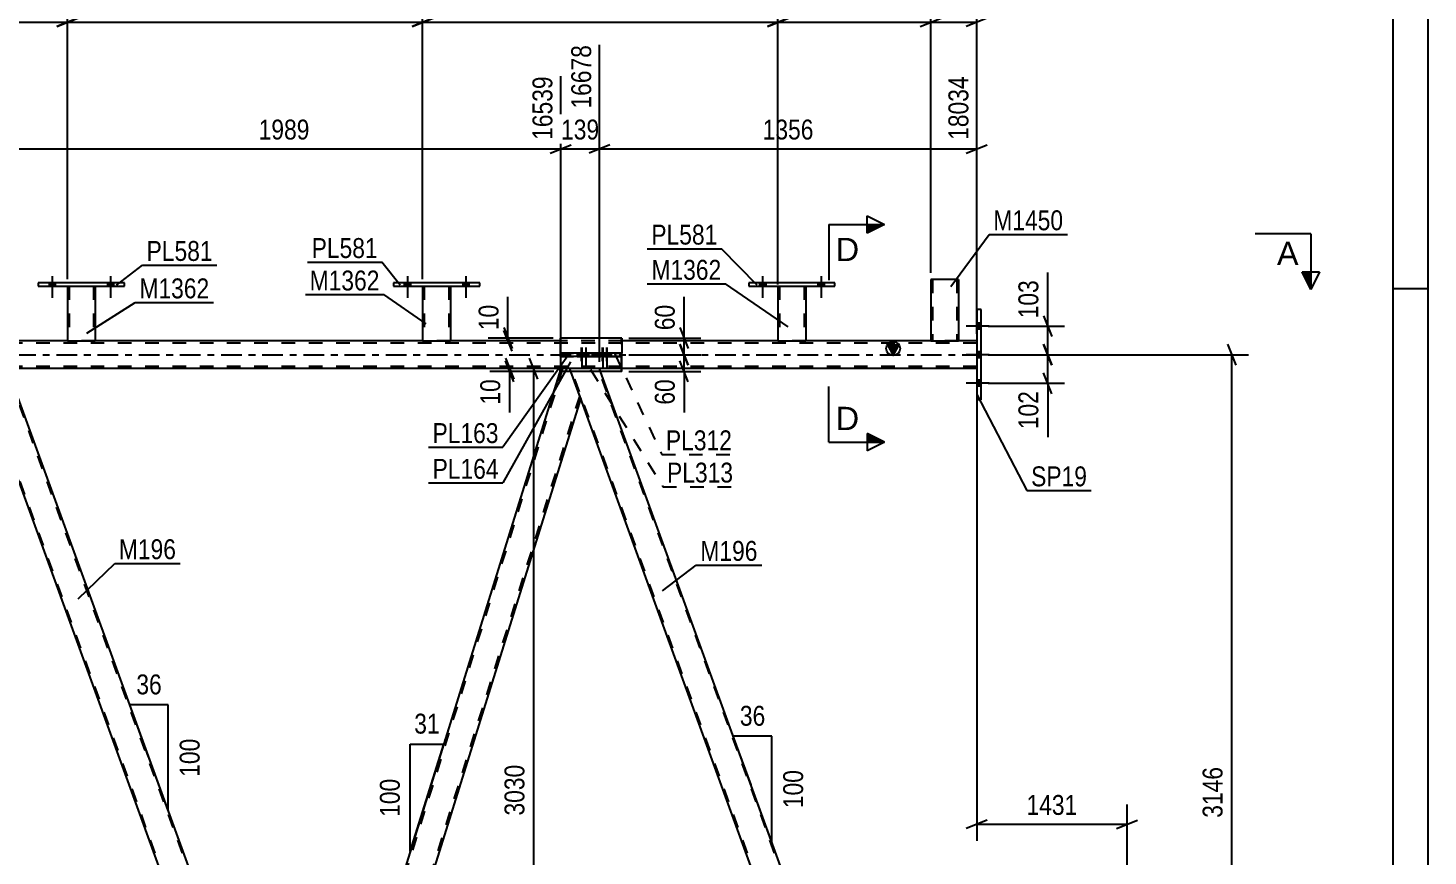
# Model space of a CAD drawing. Header units: millimetres. Extents: x 0 to 841, y 0 to 594.
# Drawn here: x 639.7 to 841, y 365.4 to 484.5 of the extents above; entities that cross this region are included whole.
import ezdxf

# ---------------------------------------------------------------- set-up
doc = ezdxf.new("R2010")
doc.units = ezdxf.units.MM
doc.linetypes.add('DXK_LINE_DOT2', pattern=[3.9198, 1.9599, -1.9599])
doc.linetypes.add('DXK_LINE_DOT3', pattern=[5.9187, 2.979, -0.9799, 0.9799, -0.9799])
doc.styles.add('Arial', font='ARIAL.TTF', dxfattribs={"height": 0.2})
doc.styles.add('Arial Narrow', font='ARIALN.TTF', dxfattribs={"height": 0.2})

# ---------------------------------------------------------------- blocks, each defined once
blk = doc.blocks.new('Unknown-318887585-1133 - 12244')
at = {"color": 5, "linetype": 'Continuous'}
for p, q in [((841, 0), (841, 594)), ((836, 5), (836, 589)), ((841, 447), (836, 447))]:
    blk.add_line(p, q, dxfattribs=at)
blk = doc.blocks.new('Part-318887585-3773 - 3642')
at = {"color": 2, "linetype": 'Continuous'}
for p, q in [((769.5, 448.33), (769.5, 439.53)), ((773.5, 448.33), (769.5, 448.33)), ((773.5, 448.33), (773.5, 439.53)), ((769.5, 439.53), (773.5, 439.53))]:
    blk.add_line(p, q, dxfattribs=at)
at = {"color": 7, "linetype": 'DXK_LINE_DOT2'}
for p, q in [((769.74, 448.33), (769.74, 439.53)), ((773.19, 448.33), (773.21, 448.33)), ((773.21, 448.33), (773.25, 448.33)), ((773.25, 448.33), (773.26, 448.33)), ((773.26, 448.33), (773.26, 439.53)), ((773.25, 439.53), (773.21, 439.53)), ((773.25, 439.53), (773.21, 439.53)), ((773.26, 439.53), (773.25, 439.53)), ((773.25, 439.53), (773.26, 439.53))]:
    blk.add_line(p, q, dxfattribs=at)
blk = doc.blocks.new('Part-318887585-3708 - 3642')
at = {"color": 2, "linetype": 'Continuous'}
for p, q in [((692.25, 447.85), (692.25, 447.37)), ((704.65, 447.85), (692.25, 447.85)), ((692.25, 447.37), (704.65, 447.37)), ((704.65, 447.37), (704.65, 447.85))]:
    blk.add_line(p, q, dxfattribs=at)
blk = doc.blocks.new('Part-318887585-3713 - 3642')
at = {"color": 7, "linetype": 'DXK_LINE_DOT2'}
for p, q in [((747.53, 447.38), (751.53, 447.38)), ((747.53, 447.37), (747.53, 447.38)), ((747.53, 447.38), (747.53, 447.37)), ((747.77, 447.38), (747.77, 439.53)), ((751.29, 447.38), (751.29, 439.53)), ((751.53, 447.38), (751.53, 447.37)), ((751.53, 447.37), (751.53, 447.38)), ((751.23, 439.53), (751.27, 439.53)), ((751.23, 439.53), (751.27, 439.53)), ((751.27, 439.53), (751.29, 439.53)), ((751.27, 439.53), (751.29, 439.53))]:
    blk.add_line(p, q, dxfattribs=at)
at = {"color": 2, "linetype": 'Continuous'}
for p, q in [((747.53, 447.37), (747.53, 439.53)), ((751.53, 447.37), (751.53, 439.53)), ((747.53, 439.53), (751.53, 439.53))]:
    blk.add_line(p, q, dxfattribs=at)
blk = doc.blocks.new('Part-318887585-3866 - 3642')
at = {"color": 7, "linetype": 'DXK_LINE_DOT2'}
for p, q in [((721.88, 435.53), (717.62, 435.53)), ((719.15, 431.33), (717.62, 435.53)), ((761.91, 314.31), (717.79, 435.53)), ((765.83, 314.31), (721.71, 435.53)), ((722.02, 435.13), (721.88, 435.53)), ((766, 314.31), (761.74, 314.31))]:
    blk.add_line(p, q, dxfattribs=at)
at = {"color": 2, "linetype": 'Continuous'}
for p, q in [((766, 314.31), (722.02, 435.13)), ((761.74, 314.31), (719.15, 431.33))]:
    blk.add_line(p, q, dxfattribs=at)
blk = doc.blocks.new('Part-318887585-3693 - 3642')
at = {"color": 7, "linetype": 'DXK_LINE_DOT2'}
for p, q in [((645.37, 447.38), (649.37, 447.38)), ((645.37, 447.37), (645.37, 447.38)), ((645.37, 447.38), (645.37, 447.37)), ((645.61, 447.38), (645.61, 439.53)), ((649.13, 447.38), (649.13, 439.53)), ((649.37, 447.38), (649.37, 447.37)), ((649.37, 447.37), (649.37, 447.38)), ((649.07, 439.53), (649.11, 439.53)), ((649.07, 439.53), (649.11, 439.53)), ((649.11, 439.53), (649.13, 439.53)), ((649.11, 439.53), (649.13, 439.53))]:
    blk.add_line(p, q, dxfattribs=at)
at = {"color": 2, "linetype": 'Continuous'}
for p, q in [((645.37, 447.37), (645.37, 439.53)), ((649.37, 447.37), (649.37, 439.53)), ((645.37, 439.53), (649.37, 439.53))]:
    blk.add_line(p, q, dxfattribs=at)
blk = doc.blocks.new('Part-318887585-3698 - 3642')
at = {"color": 2, "linetype": 'Continuous'}
for p, q in [((641.17, 447.85), (641.17, 447.37)), ((653.57, 447.85), (641.17, 447.85)), ((641.17, 447.37), (653.57, 447.37)), ((653.57, 447.37), (653.57, 447.85))]:
    blk.add_line(p, q, dxfattribs=at)
blk = doc.blocks.new('Part-318887585-3703 - 3642')
at = {"color": 7, "linetype": 'DXK_LINE_DOT2'}
for p, q in [((696.45, 447.38), (700.45, 447.38)), ((696.45, 447.37), (696.45, 447.38)), ((696.45, 447.38), (696.45, 447.37)), ((696.69, 447.38), (696.69, 439.53)), ((700.21, 447.38), (700.21, 439.53)), ((700.45, 447.38), (700.45, 447.37)), ((700.45, 447.37), (700.45, 447.38)), ((700.15, 439.53), (700.19, 439.53)), ((700.15, 439.53), (700.19, 439.53)), ((700.19, 439.53), (700.21, 439.53)), ((700.19, 439.53), (700.21, 439.53))]:
    blk.add_line(p, q, dxfattribs=at)
at = {"color": 2, "linetype": 'Continuous'}
for p, q in [((696.45, 447.37), (696.45, 439.53)), ((700.45, 447.37), (700.45, 439.53)), ((696.45, 439.53), (700.45, 439.53))]:
    blk.add_line(p, q, dxfattribs=at)
blk = doc.blocks.new('Part-318887585-3788 - 3642')
at = {"color": 2, "linetype": 'Continuous'}
for p, q in [((716.33, 439.93), (716.2, 439.93)), ((716.2, 439.93), (716.2, 439.53)), ((716.2, 435.22), (716.2, 435.53))]:
    blk.add_line(p, q, dxfattribs=at)
at = {"color": 7, "linetype": 'DXK_LINE_DOT2'}
for p, q in [((716.2, 439.53), (716.2, 435.53)), ((725.06, 439.93), (716.33, 439.93)), ((725.06, 435.13), (725.06, 439.93)), ((716.2, 435.13), (716.2, 435.22)), ((725.06, 435.13), (716.2, 435.13))]:
    blk.add_line(p, q, dxfattribs=at)
blk = doc.blocks.new('Bolt-318887585-3807 - 3642')
at = {"linetype": 'Continuous'}
for points in [[(693.81, 447.37), (694.69, 447.37), (694.69, 447.85), (693.81, 447.85)], [(702.21, 447.37), (703.09, 447.37), (703.09, 447.85), (702.21, 447.85)]]:
    blk.add_hatch(color=1, dxfattribs=at).paths.add_polyline_path(points)
at = {"color": 1, "linetype": 'Continuous'}
for p, q in [((693.81, 447.85), (693.81, 447.37)), ((694.25, 448.85), (694.25, 445.73)), ((694.69, 447.85), (694.69, 447.37)), ((702.21, 447.85), (702.21, 447.37)), ((702.65, 448.85), (702.65, 445.73)), ((703.09, 447.85), (703.09, 447.37))]:
    blk.add_line(p, q, dxfattribs=at)
blk = doc.blocks.new('Part-318887585-4148 - 3642')
at = {"color": 2, "linetype": 'Continuous'}
for p, q in [((716.33, 437.29), (716.33, 437.77)), ((725.11, 437.77), (716.33, 437.77)), ((725.11, 437.29), (716.33, 437.29)), ((718.7, 437.29), (718.7, 437.77)), ((725.11, 437.29), (725.11, 437.77))]:
    blk.add_line(p, q, dxfattribs=at)
blk = doc.blocks.new('Bolt-318887585-3805 - 3642')
at = {"linetype": 'Continuous'}
for points in [[(642.73, 447.37), (643.61, 447.37), (643.61, 447.85), (642.73, 447.85)], [(651.13, 447.37), (652.01, 447.37), (652.01, 447.85), (651.13, 447.85)]]:
    blk.add_hatch(color=1, dxfattribs=at).paths.add_polyline_path(points)
at = {"color": 1, "linetype": 'Continuous'}
for p, q in [((642.73, 447.85), (642.73, 447.37)), ((643.17, 448.85), (643.17, 445.73)), ((643.61, 447.85), (643.61, 447.37)), ((651.13, 447.85), (651.13, 447.37)), ((651.57, 448.85), (651.57, 445.73)), ((652.01, 447.85), (652.01, 447.37))]:
    blk.add_line(p, q, dxfattribs=at)
blk = doc.blocks.new('Bolt-318887585-3806 - 3642')
at = {"linetype": 'Continuous'}
for points in [[(693.81, 447.37), (694.69, 447.37), (694.69, 447.85), (693.81, 447.85)], [(702.21, 447.37), (703.09, 447.37), (703.09, 447.85), (702.21, 447.85)]]:
    blk.add_hatch(color=1, dxfattribs=at).paths.add_polyline_path(points)
at = {"color": 1, "linetype": 'Continuous'}
for p, q in [((693.81, 447.85), (693.81, 447.37)), ((694.25, 448.85), (694.25, 445.73)), ((694.69, 447.85), (694.69, 447.37)), ((702.21, 447.85), (702.21, 447.37)), ((702.65, 448.85), (702.65, 445.73)), ((703.09, 447.85), (703.09, 447.37))]:
    blk.add_line(p, q, dxfattribs=at)
blk = doc.blocks.new('Bolt-318887585-3812 - 3642')
at = {"linetype": 'Continuous'}
for points in [[(744.89, 447.37), (745.77, 447.37), (745.77, 447.85), (744.89, 447.85)], [(753.29, 447.37), (754.17, 447.37), (754.17, 447.85), (753.29, 447.85)]]:
    blk.add_hatch(color=1, dxfattribs=at).paths.add_polyline_path(points)
at = {"color": 1, "linetype": 'Continuous'}
for p, q in [((744.89, 447.85), (744.89, 447.37)), ((745.33, 448.85), (745.33, 445.73)), ((745.77, 447.85), (745.77, 447.37)), ((753.29, 447.85), (753.29, 447.37)), ((753.73, 448.85), (753.73, 445.73)), ((754.17, 447.85), (754.17, 447.37))]:
    blk.add_line(p, q, dxfattribs=at)
blk = doc.blocks.new('Bolt-318887585-3813 - 3642')
at = {"linetype": 'Continuous'}
for points in [[(744.89, 447.37), (745.77, 447.37), (745.77, 447.85), (744.89, 447.85)], [(753.29, 447.37), (754.17, 447.37), (754.17, 447.85), (753.29, 447.85)]]:
    blk.add_hatch(color=1, dxfattribs=at).paths.add_polyline_path(points)
at = {"color": 1, "linetype": 'Continuous'}
for p, q in [((744.89, 447.85), (744.89, 447.37)), ((745.33, 448.85), (745.33, 445.73)), ((745.77, 447.85), (745.77, 447.37)), ((753.29, 447.85), (753.29, 447.37)), ((753.73, 448.85), (753.73, 445.73)), ((754.17, 447.85), (754.17, 447.37))]:
    blk.add_line(p, q, dxfattribs=at)
blk = doc.blocks.new('Bolt-318887585-3816 - 3642')
at = {"linetype": 'Continuous'}
for points in [[(642.73, 447.37), (643.61, 447.37), (643.61, 447.85), (642.73, 447.85)], [(651.13, 447.37), (652.01, 447.37), (652.01, 447.85), (651.13, 447.85)]]:
    blk.add_hatch(color=1, dxfattribs=at).paths.add_polyline_path(points)
at = {"color": 1, "linetype": 'Continuous'}
for p, q in [((642.73, 447.85), (642.73, 447.37)), ((643.17, 448.85), (643.17, 445.73)), ((643.61, 447.85), (643.61, 447.37)), ((651.13, 447.85), (651.13, 447.37)), ((651.57, 448.85), (651.57, 445.73)), ((652.01, 447.85), (652.01, 447.37))]:
    blk.add_line(p, q, dxfattribs=at)
blk = doc.blocks.new('Part-318887585-3876 - 3642')
at = {"color": 7, "linetype": 'DXK_LINE_DOT2'}
for p, q in [((716.55, 435.53), (679.74, 317.41)), ((717.62, 435.53), (716.33, 435.53)), ((717.77, 435.13), (717.62, 435.53)), ((719.03, 431.66), (682.46, 314.31)), ((719.15, 431.33), (719.17, 431.28)), ((719.17, 431.28), (719.15, 431.33)), ((680.02, 319.13), (679.6, 317.78)), ((684.21, 319.13), (682.71, 314.31)), ((680.86, 314.31), (679.6, 317.78)), ((682.71, 314.31), (680.86, 314.31))]:
    blk.add_line(p, q, dxfattribs=at)
at = {"color": 2, "linetype": 'Continuous'}
for p, q in [((716.3, 435.53), (680.02, 319.13)), ((716.33, 435.53), (716.3, 435.53)), ((719.15, 431.33), (717.77, 435.13)), ((719.17, 431.28), (684.21, 319.13))]:
    blk.add_line(p, q, dxfattribs=at)
blk = doc.blocks.new('Bolt-318887585-3906 - 3642')
at = {"linetype": 'Continuous'}
for points in [[(776.11, 442.07), (776.11, 441.19), (776.75, 441.19), (776.75, 442.07)], [(776.11, 442.07), (776.11, 441.19), (776.75, 441.19), (776.75, 442.07)], [(776.11, 442.07), (776.11, 441.19), (776.75, 441.19), (776.75, 442.07)], [(776.11, 437.97), (776.11, 437.09), (776.75, 437.09), (776.75, 437.97)], [(776.11, 437.97), (776.11, 437.09), (776.75, 437.09), (776.75, 437.97)], [(776.11, 433.87), (776.11, 432.99), (776.75, 432.99), (776.75, 433.87)], [(776.11, 433.87), (776.11, 432.99), (776.75, 432.99), (776.75, 433.87)], [(776.11, 433.87), (776.11, 432.99), (776.75, 432.99), (776.75, 433.87)]]:
    blk.add_hatch(color=1, dxfattribs=at).paths.add_polyline_path(points)
at = {"color": 1, "linetype": 'Continuous'}
for p, q in [((777.91, 441.63), (774.59, 441.63)), ((777.91, 441.63), (774.59, 441.63)), ((777.91, 441.63), (774.59, 441.63)), ((776.75, 442.07), (776.11, 442.07)), ((776.75, 442.07), (776.11, 442.07)), ((776.75, 442.07), (776.11, 442.07)), ((776.75, 441.19), (776.11, 441.19)), ((776.75, 441.19), (776.11, 441.19)), ((776.75, 441.19), (776.11, 441.19)), ((777.91, 437.53), (774.59, 437.53)), ((777.91, 437.53), (774.59, 437.53)), ((776.75, 437.97), (776.11, 437.97)), ((776.75, 437.97), (776.11, 437.97)), ((776.75, 437.09), (776.11, 437.09)), ((776.75, 437.09), (776.11, 437.09)), ((777.91, 433.43), (774.59, 433.43)), ((777.91, 433.43), (774.59, 433.43)), ((777.91, 433.43), (774.59, 433.43)), ((776.75, 433.87), (776.11, 433.87)), ((776.75, 433.87), (776.11, 433.87)), ((776.75, 433.87), (776.11, 433.87)), ((776.75, 432.99), (776.11, 432.99)), ((776.75, 432.99), (776.11, 432.99)), ((776.75, 432.99), (776.11, 432.99))]:
    blk.add_line(p, q, dxfattribs=at)
blk = doc.blocks.new('Part-318887585-3935 - 3642')
at = {"color": 2, "linetype": 'Continuous'}
for p, q in [((636.74, 435.53), (632.49, 435.53)), ((679.11, 319.13), (636.74, 435.53)), ((674.85, 319.13), (634.02, 431.33))]:
    blk.add_line(p, q, dxfattribs=at)
at = {"color": 7, "linetype": 'DXK_LINE_DOT2'}
for p, q in [((632.49, 435.53), (634.02, 431.33)), ((676.78, 314.31), (632.66, 435.53)), ((680.69, 314.31), (636.57, 435.53)), ((676.61, 314.31), (674.85, 319.13)), ((680.86, 314.31), (679.11, 319.13)), ((680.86, 314.31), (676.61, 314.31))]:
    blk.add_line(p, q, dxfattribs=at)
blk = doc.blocks.new('Part-318887585-4018 - 3642')
at = {"color": 2, "linetype": 'Continuous'}
for p, q in [((776.75, 444.03), (776.11, 444.03)), ((776.11, 444.03), (776.11, 431.03)), ((776.75, 431.03), (776.75, 444.03)), ((776.75, 431.03), (776.11, 431.03))]:
    blk.add_line(p, q, dxfattribs=at)
blk = doc.blocks.new('Part-318887585-4073 - 3642')
at = {"linetype": 'Continuous'}
blk.add_hatch(color=2, dxfattribs=at).paths.add_polyline_path([(764.11, 437.53), (763.31, 438.93), (764.91, 438.93)])
at = {"color": 7, "linetype": 'DXK_LINE_DOT2'}
for p, q in [((776.11, 439.21), (69.68, 439.21)), ((649.37, 439.53), (645.37, 439.53)), ((700.45, 439.53), (696.45, 439.53)), ((725.11, 439.53), (716.33, 439.53)), ((751.53, 439.53), (747.53, 439.53)), ((773.5, 439.53), (769.5, 439.53)), ((776.11, 439.53), (776.11, 435.53)), ((776.11, 435.85), (69.68, 435.85)), ((725.11, 435.53), (716.3, 435.53))]:
    blk.add_line(p, q, dxfattribs=at)
at = {"color": 2, "linetype": 'Continuous'}
for p, q in [((645.37, 439.53), (598.29, 439.53)), ((696.45, 439.53), (649.37, 439.53)), ((716.33, 439.53), (700.45, 439.53)), ((747.53, 439.53), (725.11, 439.53)), ((769.5, 439.53), (751.53, 439.53)), ((764.11, 437.53), (763.31, 438.93)), ((763.31, 438.93), (764.91, 438.93)), ((764.91, 438.93), (764.11, 437.53)), ((776.11, 439.53), (773.5, 439.53)), ((716.3, 435.53), (636.74, 435.53)), ((776.11, 435.53), (725.11, 435.53))]:
    blk.add_line(p, q, dxfattribs=at)
at = {"color": 7, "linetype": 'DXK_LINE_DOT3'}
blk.add_line((69.68, 437.53), (776.11, 437.53), dxfattribs=at)
at = {"color": 2, "linetype": 'Continuous'}
blk.add_circle((764.11, 438.43), 1, dxfattribs=at)
blk = doc.blocks.new('Part-318887585-4137 - 3642')
at = {"color": 2, "linetype": 'Continuous'}
for p, q in [((743.33, 447.85), (743.33, 447.37)), ((755.73, 447.85), (743.33, 447.85)), ((743.33, 447.37), (755.73, 447.37)), ((755.73, 447.37), (755.73, 447.85))]:
    blk.add_line(p, q, dxfattribs=at)
blk = doc.blocks.new('Bolt-318887585-4138 - 3642')
at = {"linetype": 'Continuous'}
for points in [[(719.69, 437.77), (718.97, 437.77), (718.97, 437.29), (719.69, 437.29)], [(720.29, 437.77), (719.57, 437.77), (719.57, 437.29), (720.29, 437.29)], [(722.71, 437.77), (721.99, 437.77), (721.99, 437.29), (722.71, 437.29)], [(723.31, 437.77), (722.59, 437.77), (722.59, 437.29), (723.31, 437.29)]]:
    blk.add_hatch(color=1, dxfattribs=at).paths.add_polyline_path(points)
at = {"color": 1, "linetype": 'Continuous'}
for p, q in [((718.97, 437.77), (718.97, 437.29)), ((719.33, 438.57), (719.33, 435.57)), ((719.57, 437.77), (719.57, 437.29)), ((719.69, 437.77), (719.69, 437.29)), ((719.93, 438.57), (719.93, 435.57)), ((720.29, 437.77), (720.29, 437.29)), ((721.99, 437.77), (721.99, 437.29)), ((722.35, 438.57), (722.35, 435.57)), ((722.59, 437.77), (722.59, 437.29)), ((722.71, 437.77), (722.71, 437.29)), ((722.95, 438.57), (722.95, 435.57)), ((723.31, 437.77), (723.31, 437.29))]:
    blk.add_line(p, q, dxfattribs=at)
blk = doc.blocks.new('Part-318887585-4143 - 3642')
at = {"color": 2, "linetype": 'Continuous'}
for p, q in [((725.11, 439.93), (716.33, 439.93)), ((716.33, 435.13), (716.33, 439.93)), ((725.11, 439.93), (725.11, 437.77)), ((725.11, 435.13), (725.11, 437.29)), ((725.11, 435.13), (716.33, 435.13))]:
    blk.add_line(p, q, dxfattribs=at)
at = {"color": 7, "linetype": 'DXK_LINE_DOT2'}
blk.add_line((725.11, 437.29), (725.11, 437.77), dxfattribs=at)
blk = doc.blocks.new('Bolt-318887585-4149 - 3642')
at = {"color": 1, "linetype": 'DXK_LINE_DOT2'}
for p, q in [((718.9, 437.77), (718.9, 437.29)), ((719.26, 438.57), (719.26, 435.57)), ((719.53, 437.77), (719.53, 437.29)), ((719.62, 437.77), (719.62, 437.29)), ((719.89, 438.57), (719.89, 435.57)), ((720.25, 437.77), (720.25, 437.29)), ((721.91, 437.77), (721.91, 437.29)), ((722.27, 438.57), (722.27, 435.57)), ((722.53, 437.77), (722.53, 437.29)), ((722.63, 437.77), (722.63, 437.29)), ((722.89, 438.57), (722.89, 435.57)), ((723.25, 437.77), (723.25, 437.29))]:
    blk.add_line(p, q, dxfattribs=at)
blk = doc.blocks.new('Part-318887585-4154 - 3642')
at = {"color": 7, "linetype": 'DXK_LINE_DOT2'}
for p, q in [((716.2, 437.77), (725.06, 437.77)), ((718.68, 437.77), (716.2, 437.77)), ((716.2, 437.77), (716.2, 437.29)), ((716.2, 437.29), (725.06, 437.29)), ((716.2, 437.29), (718.68, 437.29)), ((725.06, 437.77), (718.68, 437.77)), ((718.68, 437.77), (718.68, 437.29)), ((718.68, 437.29), (725.06, 437.29)), ((725.06, 437.77), (725.06, 437.77)), ((725.06, 437.29), (725.06, 437.77))]:
    blk.add_line(p, q, dxfattribs=at)
blk = doc.blocks.new('StraightDimension-318887585-5312 - 3642')
at = {"color": 7, "linetype": 'Continuous'}
for p, q in [((733.44, 439.03), (734.64, 436.03)), ((726.11, 437.53), (736.44, 437.53)), ((734.04, 435.13), (734.04, 437.53)), ((726.11, 435.13), (736.44, 435.13)), ((734.64, 433.63), (733.44, 436.63))]:
    blk.add_line(p, q, dxfattribs=at)
at = {"color": 0}
blk.add_wipeout([(733.29, 434.61), (729.09, 434.61), (729.09, 429.75), (733.29, 429.75)], dxfattribs=at)
at = {"color": 7, "linetype": 'Continuous'}
blk.add_line((734.04, 435.13), (734.04, 429.23), dxfattribs=at)
blk.add_line((734.04, 435.13), (734.04, 429.23), dxfattribs=at)
at = {"color": 3, "style": 'Arial Narrow'}
blk.add_text('60', height=2.863, rotation=90.0002, dxfattribs=at).set_placement((732.69, 430.35))
blk = doc.blocks.new('AngleDimension-318887585-11889 - 3642')
at = {"color": 7, "linetype": 'Continuous'}
for p, q in [((657.05, 379.73), (654.34, 387.19)), ((659.88, 387.19), (654.34, 387.19)), ((659.88, 371.97), (654.34, 387.19)), ((659.88, 371.97), (659.88, 387.19))]:
    blk.add_line(p, q, dxfattribs=at)
at = {"color": 0}
for points in [[(659.54, 388.09), (659.54, 392.29), (654.68, 392.29), (654.68, 388.09)], [(664.98, 382.92), (660.78, 382.92), (660.78, 376.24), (664.98, 376.24)]]:
    blk.add_wipeout(points, dxfattribs=at)
at = {"color": 3, "style": 'Arial Narrow'}
blk.add_text('36', height=2.863, dxfattribs=at).set_placement((655.28, 388.69))
blk.add_text('100', height=2.863, rotation=90.0002, dxfattribs=at).set_placement((664.38, 376.84))
blk = doc.blocks.new('AngleDimension-318887585-11903 - 3642')
at = {"color": 7, "linetype": 'Continuous'}
for p, q in [((694.66, 381.55), (699.48, 381.55)), ((694.66, 366.08), (699.48, 381.55)), ((694.66, 366.08), (694.66, 381.55)), ((699.69, 382.25), (699.48, 381.55))]:
    blk.add_line(p, q, dxfattribs=at)
at = {"color": 0}
for points in [[(699.49, 382.45), (699.49, 386.65), (694.64, 386.65), (694.64, 382.45)], [(693.76, 377.16), (689.56, 377.16), (689.56, 370.48), (693.76, 370.48)]]:
    blk.add_wipeout(points, dxfattribs=at)
at = {"color": 3, "style": 'Arial Narrow'}
blk.add_text('31', height=2.863, dxfattribs=at).set_placement((695.24, 383.05))
blk.add_text('100', height=2.863, rotation=90.0002, dxfattribs=at).set_placement((693.16, 371.08))
blk = doc.blocks.new('StraightDimension-318887585-4166 - 3642')
at = {"color": 7, "linetype": 'Continuous'}
for p, q in [((813.41, 436.03), (812.21, 439.03)), ((777.75, 437.53), (815.21, 437.53)), ((812.81, 311.67), (812.81, 437.53)), ((812.21, 313.17), (813.41, 310.17)), ((799.37, 311.67), (815.21, 311.67))]:
    blk.add_line(p, q, dxfattribs=at)
at = {"color": 0}
blk.add_wipeout([(812.06, 378.86), (807.86, 378.86), (807.86, 370.35), (812.06, 370.35)], dxfattribs=at)
at = {"color": 3, "style": 'Arial Narrow'}
blk.add_text('3146', height=2.863, rotation=90.0002, dxfattribs=at).set_placement((811.46, 370.95))
blk = doc.blocks.new('StraightDimension-318887585-4906 - 3642')
at = {"color": 7, "linetype": 'Continuous'}
for p, q in [((696.45, 448.38), (696.45, 495.79)), ((747.53, 447.65), (747.53, 495.79)), ((697.95, 485.95), (694.95, 484.75)), ((696.45, 485.35), (747.53, 485.35)), ((746.03, 484.75), (749.03, 485.95))]:
    blk.add_line(p, q, dxfattribs=at)
at = {"color": 0, "linetype": 'Continuous'}
blk.add_wipeout([(746.93, 496.39), (742.73, 496.39), (742.73, 486.05), (746.93, 486.05)], dxfattribs=at)
at = {"color": 0}
blk.add_wipeout([(726.24, 486.1), (726.24, 490.3), (717.73, 490.3), (717.73, 486.1)], dxfattribs=at)
at = {"color": 3, "linetype": 'Continuous', "style": 'Arial Narrow'}
blk.add_text('17319', height=2.863, rotation=90.0002, dxfattribs=at).set_placement((746.33, 486.65))
at = {"color": 3, "style": 'Arial Narrow'}
blk.add_text('1277', height=2.863, dxfattribs=at).set_placement((718.33, 486.7))
blk = doc.blocks.new('StraightDimension-318887585-5047 - 3642')
at = {"color": 7, "linetype": 'Continuous'}
for p, q in [((713.03, 434.03), (711.83, 437.03)), ((731.89, 435.53), (709.58, 435.53)), ((712.43, 314.31), (712.43, 435.53)), ((736.57, 314.31), (709.58, 314.31)), ((711.83, 315.81), (713.03, 312.81))]:
    blk.add_line(p, q, dxfattribs=at)
at = {"color": 0}
blk.add_wipeout([(711.68, 379.18), (707.48, 379.18), (707.48, 370.67), (711.68, 370.67)], dxfattribs=at)
at = {"color": 3, "style": 'Arial Narrow'}
blk.add_text('3030', height=2.863, rotation=90.0002, dxfattribs=at).set_placement((711.08, 371.27))
blk = doc.blocks.new('StraightDimension-318887585-4494 - 3642')
at = {"color": 7, "linetype": 'Continuous'}
for p, q in [((776.11, 434.53), (776.11, 367.61)), ((797.73, 315.31), (797.73, 372.86)), ((777.61, 370.61), (774.61, 369.41)), ((796.23, 369.41), (799.23, 370.61)), ((776.11, 370.01), (797.73, 370.01))]:
    blk.add_line(p, q, dxfattribs=at)
at = {"color": 0}
blk.add_wipeout([(791.18, 370.76), (791.18, 374.96), (782.67, 374.96), (782.67, 370.76)], dxfattribs=at)
at = {"color": 3, "style": 'Arial Narrow'}
blk.add_text('1431', height=2.863, dxfattribs=at).set_placement((783.27, 371.36))
blk = doc.blocks.new('StraightDimension-318887585-4736 - 3642')
at = {"color": 7, "linetype": 'Continuous'}
for p, q in [((636.74, 436.53), (636.74, 482.07)), ((716.3, 436.53), (716.3, 477.57)), ((638.24, 467.73), (635.24, 466.53)), ((636.74, 467.13), (716.3, 467.13)), ((714.8, 466.53), (717.8, 467.73))]:
    blk.add_line(p, q, dxfattribs=at)
at = {"color": 0, "linetype": 'Continuous'}
blk.add_wipeout([(715.7, 478.17), (711.5, 478.17), (711.5, 467.83), (715.7, 467.83)], dxfattribs=at)
at = {"color": 0}
blk.add_wipeout([(680.78, 467.88), (680.78, 472.08), (672.27, 472.08), (672.27, 467.88)], dxfattribs=at)
at = {"color": 3, "linetype": 'Continuous', "style": 'Arial Narrow'}
blk.add_text('16539', height=2.863, rotation=90.0002, dxfattribs=at).set_placement((715.1, 468.43))
at = {"color": 3, "style": 'Arial Narrow'}
blk.add_text('1989', height=2.863, dxfattribs=at).set_placement((672.87, 468.48))
blk = doc.blocks.new('StraightDimension-318887585-4755 - 3642')
at = {"color": 7, "linetype": 'Continuous'}
for p, q in [((721.88, 436.53), (721.88, 482.07)), ((716.3, 436.53), (716.3, 477.57)), ((714.8, 466.53), (717.8, 467.73)), ((716.3, 467.13), (721.88, 467.13)), ((723.38, 467.73), (720.38, 466.53))]:
    blk.add_line(p, q, dxfattribs=at)
at = {"color": 0}
blk.add_wipeout([(722.43, 467.88), (722.43, 472.08), (715.75, 472.08), (715.75, 467.88)], dxfattribs=at)
at = {"color": 0, "linetype": 'Continuous'}
blk.add_wipeout([(721.28, 482.67), (717.08, 482.67), (717.08, 472.33), (721.28, 472.33)], dxfattribs=at)
at = {"color": 3, "linetype": 'Continuous', "style": 'Arial Narrow'}
blk.add_text('16678', height=2.863, rotation=90.0002, dxfattribs=at).set_placement((720.68, 472.93))
at = {"color": 3, "style": 'Arial Narrow'}
blk.add_text('139', height=2.863, dxfattribs=at).set_placement((716.35, 468.48))
blk = doc.blocks.new('StraightDimension-318887585-4774 - 3642')
at = {"color": 7, "linetype": 'Continuous'}
for p, q in [((721.88, 436.53), (721.88, 482.07)), ((776.11, 440.53), (776.11, 477.57)), ((723.38, 467.73), (720.38, 466.53)), ((721.88, 467.13), (776.11, 467.13)), ((774.61, 466.53), (777.61, 467.73))]:
    blk.add_line(p, q, dxfattribs=at)
at = {"color": 0, "linetype": 'Continuous'}
blk.add_wipeout([(775.51, 478.17), (771.31, 478.17), (771.31, 467.83), (775.51, 467.83)], dxfattribs=at)
at = {"color": 0}
blk.add_wipeout([(753.25, 467.88), (753.25, 472.08), (744.74, 472.08), (744.74, 467.88)], dxfattribs=at)
at = {"color": 3, "linetype": 'Continuous', "style": 'Arial Narrow'}
blk.add_text('18034', height=2.863, rotation=90.0002, dxfattribs=at).set_placement((774.91, 468.43))
at = {"color": 3, "style": 'Arial Narrow'}
blk.add_text('1356', height=2.863, dxfattribs=at).set_placement((745.34, 468.48))
blk = doc.blocks.new('StraightDimension-318887585-4886 - 3642')
at = {"color": 7, "linetype": 'Continuous'}
for p, q in [((776.11, 440.53), (776.11, 500.29)), ((769.5, 449.33), (769.5, 495.79)), ((768, 484.75), (771, 485.95)), ((769.5, 485.35), (776.11, 485.35)), ((777.61, 485.95), (774.61, 484.75))]:
    blk.add_line(p, q, dxfattribs=at)
at = {"color": 0}
blk.add_wipeout([(776.15, 486.1), (776.15, 490.3), (769.47, 490.3), (769.47, 486.1)], dxfattribs=at)
at = {"color": 0, "linetype": 'Continuous'}
blk.add_wipeout([(775.51, 500.89), (771.31, 500.89), (771.31, 490.55), (775.51, 490.55)], dxfattribs=at)
at = {"color": 3, "linetype": 'Continuous', "style": 'Arial Narrow'}
blk.add_text('18034', height=2.863, rotation=90.0002, dxfattribs=at).set_placement((774.91, 491.15))
at = {"color": 3, "style": 'Arial Narrow'}
blk.add_text('165', height=2.863, dxfattribs=at).set_placement((770.07, 486.7))
blk = doc.blocks.new('StraightDimension-318887585-4896 - 3642')
at = {"color": 7, "linetype": 'Continuous'}
for p, q in [((747.53, 447.65), (747.53, 495.79)), ((769.5, 449.33), (769.5, 495.79)), ((749.03, 485.95), (746.03, 484.75)), ((747.53, 485.35), (769.5, 485.35)), ((768, 484.75), (771, 485.95))]:
    blk.add_line(p, q, dxfattribs=at)
at = {"color": 0, "linetype": 'Continuous'}
blk.add_wipeout([(768.9, 496.39), (764.7, 496.39), (764.7, 486.05), (768.9, 486.05)], dxfattribs=at)
at = {"color": 0}
blk.add_wipeout([(761.86, 486.1), (761.86, 490.3), (755.17, 490.3), (755.17, 486.1)], dxfattribs=at)
at = {"color": 3, "linetype": 'Continuous', "style": 'Arial Narrow'}
blk.add_text('17869', height=2.863, rotation=90.0002, dxfattribs=at).set_placement((768.3, 486.65))
at = {"color": 3, "style": 'Arial Narrow'}
blk.add_text('549', height=2.863, dxfattribs=at).set_placement((755.77, 486.7))
blk = doc.blocks.new('StraightDimension-318887585-4916 - 3642')
at = {"color": 7, "linetype": 'Continuous'}
for p, q in [((645.37, 448.38), (645.37, 495.79)), ((696.45, 448.38), (696.45, 495.79)), ((646.87, 485.95), (643.87, 484.75)), ((645.37, 485.35), (696.45, 485.35)), ((694.95, 484.75), (697.95, 485.95))]:
    blk.add_line(p, q, dxfattribs=at)
at = {"color": 0, "linetype": 'Continuous'}
blk.add_wipeout([(695.85, 496.39), (691.65, 496.39), (691.65, 486.05), (695.85, 486.05)], dxfattribs=at)
at = {"color": 0}
blk.add_wipeout([(675.16, 486.1), (675.16, 490.3), (666.65, 490.3), (666.65, 486.1)], dxfattribs=at)
at = {"color": 3, "linetype": 'Continuous', "style": 'Arial Narrow'}
blk.add_text('16042', height=2.863, rotation=90.0002, dxfattribs=at).set_placement((695.25, 486.65))
at = {"color": 3, "style": 'Arial Narrow'}
blk.add_text('1277', height=2.863, dxfattribs=at).set_placement((667.25, 486.7))
blk = doc.blocks.new('StraightDimension-318887585-4926 - 3642')
at = {"color": 7, "linetype": 'Continuous'}
for p, q in [((594.29, 448.38), (594.29, 495.79)), ((645.37, 448.38), (645.37, 495.79)), ((595.79, 485.95), (592.79, 484.75)), ((594.29, 485.35), (645.37, 485.35)), ((643.87, 484.75), (646.87, 485.95))]:
    blk.add_line(p, q, dxfattribs=at)
at = {"color": 0, "linetype": 'Continuous'}
blk.add_wipeout([(644.77, 496.39), (640.57, 496.39), (640.57, 486.05), (644.77, 486.05)], dxfattribs=at)
at = {"color": 0}
blk.add_wipeout([(624.08, 486.1), (624.08, 490.3), (615.57, 490.3), (615.57, 486.1)], dxfattribs=at)
at = {"color": 3, "linetype": 'Continuous', "style": 'Arial Narrow'}
blk.add_text('14765', height=2.863, rotation=90.0002, dxfattribs=at).set_placement((644.17, 486.65))
at = {"color": 3, "style": 'Arial Narrow'}
blk.add_text('1277', height=2.863, dxfattribs=at).set_placement((616.17, 486.7))
blk = doc.blocks.new('StraightDimension-318887585-5289 - 3642')
at = {"color": 7, "linetype": 'Continuous'}
for p, q in [((708.11, 441.43), (709.31, 438.43)), ((709.31, 438.03), (708.11, 441.03)), ((715.2, 439.93), (705.86, 439.93)), ((715.2, 439.53), (705.86, 439.53)), ((708.71, 439.53), (708.71, 439.93))]:
    blk.add_line(p, q, dxfattribs=at)
at = {"color": 0}
blk.add_wipeout([(707.96, 445.31), (703.76, 445.31), (703.76, 440.46), (707.96, 440.46)], dxfattribs=at)
at = {"color": 7, "linetype": 'Continuous'}
blk.add_line((708.71, 439.93), (708.71, 445.84), dxfattribs=at)
blk.add_line((708.71, 439.93), (708.71, 445.84), dxfattribs=at)
at = {"color": 3, "style": 'Arial Narrow'}
blk.add_text('10', height=2.863, rotation=90.0002, dxfattribs=at).set_placement((707.36, 441.06))
blk = doc.blocks.new('StraightDimension-318887585-5321 - 3642')
at = {"color": 7, "linetype": 'Continuous'}
for p, q in [((733.44, 441.43), (734.64, 438.43)), ((726.11, 439.93), (736.44, 439.93)), ((734.64, 436.03), (733.44, 439.03)), ((734.04, 437.53), (734.04, 439.93)), ((726.11, 437.53), (736.44, 437.53))]:
    blk.add_line(p, q, dxfattribs=at)
at = {"color": 0}
blk.add_wipeout([(733.29, 445.31), (729.09, 445.31), (729.09, 440.46), (733.29, 440.46)], dxfattribs=at)
at = {"color": 7, "linetype": 'Continuous'}
blk.add_line((734.04, 439.93), (734.04, 445.84), dxfattribs=at)
blk.add_line((734.04, 439.93), (734.04, 445.84), dxfattribs=at)
at = {"color": 3, "style": 'Arial Narrow'}
blk.add_text('60', height=2.863, rotation=90.0002, dxfattribs=at).set_placement((732.69, 441.06))
blk = doc.blocks.new('StraightDimension-318887585-5331 - 3642')
at = {"color": 7, "linetype": 'Continuous'}
for p, q in [((708.35, 437.03), (709.55, 434.03)), ((715.33, 435.53), (706.1, 435.53)), ((715.33, 435.13), (706.1, 435.13)), ((709.55, 433.63), (708.35, 436.63)), ((708.95, 435.13), (708.95, 435.53))]:
    blk.add_line(p, q, dxfattribs=at)
at = {"color": 0}
blk.add_wipeout([(708.2, 434.61), (704, 434.61), (704, 429.75), (708.2, 429.75)], dxfattribs=at)
at = {"color": 7, "linetype": 'Continuous'}
blk.add_line((708.95, 435.13), (708.95, 429.23), dxfattribs=at)
blk.add_line((708.95, 435.13), (708.95, 429.23), dxfattribs=at)
at = {"color": 3, "style": 'Arial Narrow'}
blk.add_text('10', height=2.863, rotation=90.0002, dxfattribs=at).set_placement((707.6, 430.35))
blk = doc.blocks.new('StraightDimension-318887585-11085 - 3642')
at = {"color": 7, "linetype": 'Continuous'}
for p, q in [((785.72, 443.13), (786.92, 440.13)), ((777.75, 441.63), (788.72, 441.63)), ((786.32, 437.53), (786.32, 441.63)), ((786.92, 436.03), (785.72, 439.03)), ((777.75, 437.53), (788.72, 437.53))]:
    blk.add_line(p, q, dxfattribs=at)
at = {"color": 0}
blk.add_wipeout([(785.57, 448.84), (781.37, 448.84), (781.37, 442.16), (785.57, 442.16)], dxfattribs=at)
at = {"color": 7, "linetype": 'Continuous'}
blk.add_line((786.32, 441.63), (786.32, 449.37), dxfattribs=at)
blk.add_line((786.32, 441.63), (786.32, 449.37), dxfattribs=at)
at = {"color": 3, "style": 'Arial Narrow'}
blk.add_text('103', height=2.863, rotation=90.0002, dxfattribs=at).set_placement((784.97, 442.76))
blk = doc.blocks.new('StraightDimension-318887585-11086 - 3642')
at = {"color": 7, "linetype": 'Continuous'}
for p, q in [((785.72, 439.03), (786.92, 436.03)), ((777.75, 437.53), (788.72, 437.53)), ((786.32, 433.43), (786.32, 437.53)), ((786.92, 431.93), (785.72, 434.93)), ((777.75, 433.43), (788.72, 433.43))]:
    blk.add_line(p, q, dxfattribs=at)
at = {"color": 0}
blk.add_wipeout([(785.57, 432.91), (781.37, 432.91), (781.37, 426.22), (785.57, 426.22)], dxfattribs=at)
at = {"color": 7, "linetype": 'Continuous'}
blk.add_line((786.32, 433.43), (786.32, 425.7), dxfattribs=at)
blk.add_line((786.32, 433.43), (786.32, 425.7), dxfattribs=at)
at = {"color": 3, "style": 'Arial Narrow'}
blk.add_text('102', height=2.863, rotation=90.0002, dxfattribs=at).set_placement((784.97, 426.82))
blk = doc.blocks.new('AngleDimension-318887585-11917 - 3642')
at = {"color": 7, "linetype": 'Continuous'}
for p, q in [((743.67, 375.66), (741.11, 382.68)), ((746.65, 382.68), (741.11, 382.68)), ((746.65, 367.46), (741.11, 382.68)), ((746.65, 367.46), (746.65, 382.68))]:
    blk.add_line(p, q, dxfattribs=at)
at = {"color": 0}
for points in [[(746.31, 383.58), (746.31, 387.78), (741.46, 387.78), (741.46, 383.58)], [(751.75, 378.41), (747.55, 378.41), (747.55, 371.73), (751.75, 371.73)]]:
    blk.add_wipeout(points, dxfattribs=at)
at = {"color": 3, "style": 'Arial Narrow'}
blk.add_text('36', height=2.863, dxfattribs=at).set_placement((742.06, 384.18))
blk.add_text('100', height=2.863, rotation=90.0002, dxfattribs=at).set_placement((751.15, 372.33))
blk = doc.blocks.new('Mark-318887585-3709 - 3642')
at = {"color": 0}
blk.add_wipeout([(739.4, 448.31), (739.4, 451.31), (729.35, 451.31), (729.35, 448.31)], dxfattribs=at)
blk.add_wipeout([(739.4, 448.31), (739.4, 451.31), (729.35, 451.31), (729.35, 448.31)], dxfattribs=at)
at = {"color": 30, "linetype": 'Continuous'}
for p in [(728.75, 447.71), (749, 441.56)]:
    blk.add_line(p, (740, 447.71), dxfattribs=at)
at = {"color": 3, "style": 'Arial Narrow'}
blk.add_text('M1362', height=2.863, dxfattribs=at).set_placement((729.35, 448.31))
blk = doc.blocks.new('Mark-318887585-3689 - 3642')
at = {"color": 0}
blk.add_wipeout([(665.78, 445.64), (665.78, 448.64), (655.73, 448.64), (655.73, 445.64)], dxfattribs=at)
blk.add_wipeout([(665.78, 445.64), (665.78, 448.64), (655.73, 448.64), (655.73, 445.64)], dxfattribs=at)
at = {"color": 30, "linetype": 'Continuous'}
for p, q in [((648.14, 440.64), (655.13, 445.04)), ((655.13, 445.04), (666.38, 445.04))]:
    blk.add_line(p, q, dxfattribs=at)
at = {"color": 3, "style": 'Arial Narrow'}
blk.add_text('M1362', height=2.863, dxfattribs=at).set_placement((655.73, 445.64))
blk = doc.blocks.new('Mark-318887585-3694 - 3642')
at = {"color": 0}
blk.add_wipeout([(666.26, 451.02), (666.26, 454.02), (656.76, 454.02), (656.76, 451.02)], dxfattribs=at)
blk.add_wipeout([(666.26, 451.02), (666.26, 454.02), (656.76, 454.02), (656.76, 451.02)], dxfattribs=at)
at = {"color": 30, "linetype": 'Continuous'}
for p, q in [((652.45, 447.54), (656.16, 450.42)), ((656.16, 450.42), (666.86, 450.42))]:
    blk.add_line(p, q, dxfattribs=at)
at = {"color": 3, "style": 'Arial Narrow'}
blk.add_text('PL581', height=2.863, dxfattribs=at).set_placement((656.76, 451.02))
blk = doc.blocks.new('Mark-318887585-3699 - 3642')
at = {"color": 0}
blk.add_wipeout([(690.25, 446.77), (690.25, 449.77), (680.2, 449.77), (680.2, 446.77)], dxfattribs=at)
blk.add_wipeout([(690.25, 446.77), (690.25, 449.77), (680.2, 449.77), (680.2, 446.77)], dxfattribs=at)
at = {"color": 30, "linetype": 'Continuous'}
for p in [(679.6, 446.17), (696.93, 441.99)]:
    blk.add_line(p, (690.85, 446.17), dxfattribs=at)
at = {"color": 3, "style": 'Arial Narrow'}
blk.add_text('M1362', height=2.863, dxfattribs=at).set_placement((680.2, 446.77))
blk = doc.blocks.new('Mark-318887585-3704 - 3642')
at = {"color": 0}
blk.add_wipeout([(689.99, 451.44), (689.99, 454.44), (680.49, 454.44), (680.49, 451.44)], dxfattribs=at)
blk.add_wipeout([(689.99, 451.44), (689.99, 454.44), (680.49, 454.44), (680.49, 451.44)], dxfattribs=at)
at = {"color": 30, "linetype": 'Continuous'}
for p in [(679.89, 450.84), (693.23, 447.51)]:
    blk.add_line(p, (690.59, 450.84), dxfattribs=at)
at = {"color": 3, "style": 'Arial Narrow'}
blk.add_text('PL581', height=2.863, dxfattribs=at).set_placement((680.49, 451.44))
blk = doc.blocks.new('Mark-318887585-3769 - 3642')
at = {"color": 0}
blk.add_wipeout([(788.56, 455.43), (788.56, 458.43), (778.5, 458.43), (778.5, 455.43)], dxfattribs=at)
blk.add_wipeout([(788.56, 455.43), (788.56, 458.43), (778.5, 458.43), (778.5, 455.43)], dxfattribs=at)
at = {"color": 30, "linetype": 'Continuous'}
for p, q in [((772.41, 447.32), (777.9, 454.83)), ((777.9, 454.83), (789.16, 454.83))]:
    blk.add_line(p, q, dxfattribs=at)
at = {"color": 3, "style": 'Arial Narrow'}
blk.add_text('M1450', height=2.863, dxfattribs=at).set_placement((778.5, 455.43))
blk = doc.blocks.new('Mark-318887585-3784 - 3642')
at = {"color": 0}
blk.add_wipeout([(741.1, 419.15), (741.1, 422.15), (731.59, 422.15), (731.59, 419.15)], dxfattribs=at)
blk.add_wipeout([(741.1, 419.15), (741.1, 422.15), (731.59, 422.15), (731.59, 419.15)], dxfattribs=at)
at = {"color": 30, "linetype": 'DXK_LINE_DOT2'}
for p, q in [((720.6, 435.39), (730.99, 418.55)), ((730.99, 418.55), (741.7, 418.55))]:
    blk.add_line(p, q, dxfattribs=at)
at = {"color": 3, "style": 'Arial Narrow'}
blk.add_text('PL313', height=2.863, dxfattribs=at).set_placement((731.59, 419.15))
blk = doc.blocks.new('Mark-318887585-4150 - 3642')
at = {"color": 0}
blk.add_wipeout([(740.94, 423.79), (740.94, 426.79), (731.43, 426.79), (731.43, 423.79)], dxfattribs=at)
blk.add_wipeout([(740.94, 423.79), (740.94, 426.79), (731.43, 426.79), (731.43, 423.79)], dxfattribs=at)
at = {"color": 30, "linetype": 'DXK_LINE_DOT2'}
for p, q in [((724.03, 437.77), (730.83, 423.19)), ((730.83, 423.19), (741.54, 423.19))]:
    blk.add_line(p, q, dxfattribs=at)
at = {"color": 3, "style": 'Arial Narrow'}
blk.add_text('PL312', height=2.863, dxfattribs=at).set_placement((731.43, 423.79))
blk = doc.blocks.new('Mark-318887585-3862 - 3642')
at = {"color": 0}
blk.add_wipeout([(744.6, 407.89), (744.6, 410.89), (736.38, 410.89), (736.38, 407.89)], dxfattribs=at)
blk.add_wipeout([(744.6, 407.89), (744.6, 410.89), (736.38, 410.89), (736.38, 407.89)], dxfattribs=at)
at = {"color": 30, "linetype": 'Continuous'}
for p, q in [((730.92, 403.59), (735.78, 407.29)), ((735.78, 407.29), (745.2, 407.29))]:
    blk.add_line(p, q, dxfattribs=at)
at = {"color": 3, "style": 'Arial Narrow'}
blk.add_text('M196', height=2.863, dxfattribs=at).set_placement((736.38, 407.89))
blk = doc.blocks.new('Mark-318887585-3931 - 3642')
at = {"color": 0}
blk.add_wipeout([(661, 408.13), (661, 411.13), (652.77, 411.13), (652.77, 408.13)], dxfattribs=at)
blk.add_wipeout([(661, 408.13), (661, 411.13), (652.77, 411.13), (652.77, 408.13)], dxfattribs=at)
at = {"color": 30, "linetype": 'Continuous'}
for p, q in [((646.94, 402.44), (652.17, 407.53)), ((652.17, 407.53), (661.6, 407.53))]:
    blk.add_line(p, q, dxfattribs=at)
at = {"color": 3, "style": 'Arial Narrow'}
blk.add_text('M196', height=2.863, dxfattribs=at).set_placement((652.77, 408.13))
blk = doc.blocks.new('Mark-318887585-4014 - 3642')
at = {"color": 0}
blk.add_wipeout([(791.98, 418.61), (791.98, 421.61), (783.94, 421.61), (783.94, 418.61)], dxfattribs=at)
blk.add_wipeout([(791.98, 418.61), (791.98, 421.61), (783.94, 421.61), (783.94, 418.61)], dxfattribs=at)
at = {"color": 30, "linetype": 'Continuous'}
for p, q in [((776.11, 431.83), (783.34, 418.01)), ((783.34, 418.01), (792.58, 418.01))]:
    blk.add_line(p, q, dxfattribs=at)
at = {"color": 3, "style": 'Arial Narrow'}
blk.add_text('SP19', height=2.863, dxfattribs=at).set_placement((783.94, 418.61))
blk = doc.blocks.new('Mark-318887585-4133 - 3642')
at = {"color": 0}
blk.add_wipeout([(738.83, 453.37), (738.83, 456.37), (729.33, 456.37), (729.33, 453.37)], dxfattribs=at)
blk.add_wipeout([(738.83, 453.37), (738.83, 456.37), (729.33, 456.37), (729.33, 453.37)], dxfattribs=at)
at = {"color": 30, "linetype": 'Continuous'}
for p in [(728.73, 452.77), (744.53, 447.55)]:
    blk.add_line(p, (739.43, 452.77), dxfattribs=at)
at = {"color": 3, "style": 'Arial Narrow'}
blk.add_text('PL581', height=2.863, dxfattribs=at).set_placement((729.33, 453.37))
blk = doc.blocks.new('Mark-318887585-4139 - 3642')
at = {"color": 0}
blk.add_wipeout([(707.39, 419.69), (707.39, 422.69), (697.88, 422.69), (697.88, 419.69)], dxfattribs=at)
blk.add_wipeout([(707.39, 419.69), (707.39, 422.69), (697.88, 422.69), (697.88, 419.69)], dxfattribs=at)
at = {"color": 30, "linetype": 'Continuous'}
for p in [(717.72, 436.5), (697.28, 419.09)]:
    blk.add_line(p, (707.99, 419.09), dxfattribs=at)
at = {"color": 3, "style": 'Arial Narrow'}
blk.add_text('PL164', height=2.863, dxfattribs=at).set_placement((697.88, 419.69))
blk = doc.blocks.new('Mark-318887585-4144 - 3642')
at = {"color": 0}
blk.add_wipeout([(707.37, 424.83), (707.37, 427.83), (697.87, 427.83), (697.87, 424.83)], dxfattribs=at)
blk.add_wipeout([(707.37, 424.83), (707.37, 427.83), (697.87, 427.83), (697.87, 424.83)], dxfattribs=at)
at = {"color": 30, "linetype": 'Continuous'}
for p in [(717.56, 437.69), (697.27, 424.23)]:
    blk.add_line(p, (707.97, 424.23), dxfattribs=at)
at = {"color": 3, "style": 'Arial Narrow'}
blk.add_text('PL163', height=2.863, dxfattribs=at).set_placement((697.87, 424.83))
blk = doc.blocks.new('SectionMark-318887585-5367 - 3642')
at = {"color": 6, "linetype": 'Continuous'}
for p in [(824.14, 454.93), (825.39, 449.43)]:
    blk.add_line(p, (824.14, 446.93), dxfattribs=at)
at = {"color": 0, "linetype": 'Continuous'}
blk.add_wipeout([(822.39, 450.43), (822.39, 453.93), (819.28, 453.93), (819.28, 450.43)], dxfattribs=at)
at = {"linetype": 'Continuous'}
blk.add_hatch(color=6, dxfattribs=at).paths.add_polyline_path([(822.89, 449.43), (824.14, 449.43), (824.14, 446.93)])
at = {"color": 6, "linetype": 'Continuous'}
for p, q in [((824.14, 454.93), (816.14, 454.93)), ((822.89, 449.43), (825.39, 449.43)), ((824.14, 446.93), (822.89, 449.43))]:
    blk.add_line(p, q, dxfattribs=at)
at = {"color": 3, "linetype": 'Continuous', "style": 'Arial'}
blk.add_text('A', height=3.34, dxfattribs=at).set_placement((819.28, 450.43))
blk = doc.blocks.new('SectionMark-318887585-5369 - 3642')
at = {"linetype": 'Continuous'}
for points in [[(760.34, 455), (760.34, 456.25), (762.84, 456.25)], [(760.34, 424.95), (760.34, 426.2), (762.84, 424.95)]]:
    blk.add_hatch(color=6, dxfattribs=at).paths.add_polyline_path(points)
at = {"color": 6, "linetype": 'Continuous'}
for p, q in [((760.34, 455), (760.34, 457.5)), ((760.34, 457.5), (762.84, 456.25)), ((754.84, 456.25), (762.84, 456.25)), ((762.84, 456.25), (760.34, 455)), ((754.84, 424.95), (762.84, 424.95)), ((762.84, 424.95), (760.34, 426.2)), ((760.34, 426.2), (760.34, 423.7)), ((762.84, 424.95), (760.34, 423.7))]:
    blk.add_line(p, q, dxfattribs=at)
at = {"color": 0, "linetype": 'Continuous'}
for points in [[(759.21, 451), (759.21, 454.5), (755.84, 454.5), (755.84, 451)], [(759.21, 426.7), (759.21, 430.2), (755.84, 430.2), (755.84, 426.7)]]:
    blk.add_wipeout(points, dxfattribs=at)
at = {"color": 6, "linetype": 'Continuous'}
for p, q in [((754.84, 456.25), (754.84, 448.25)), ((754.84, 424.95), (754.84, 432.95))]:
    blk.add_line(p, q, dxfattribs=at)
at = {"color": 3, "linetype": 'Continuous', "style": 'Arial'}
for p in [(755.84, 451), (755.84, 426.7)]:
    blk.add_text('D', height=3.34, dxfattribs=at).set_placement(p)

msp = doc.modelspace()

# ---------------------------------------------------------------- block references
for name in ['Unknown-318887585-1133 - 12244', 'Part-318887585-3698 - 3642', 'Bolt-318887585-3805 - 3642', 'Bolt-318887585-3816 - 3642', 'Part-318887585-3693 - 3642', 'Part-318887585-3708 - 3642', 'Bolt-318887585-3807 - 3642', 'Bolt-318887585-3806 - 3642', 'Part-318887585-3703 - 3642', 'Part-318887585-4137 - 3642', 'Bolt-318887585-3812 - 3642', 'Bolt-318887585-3813 - 3642', 'Part-318887585-3713 - 3642', 'Part-318887585-3773 - 3642', 'Part-318887585-4018 - 3642', 'Bolt-318887585-3906 - 3642', 'Part-318887585-4073 - 3642', 'Part-318887585-3788 - 3642', 'Part-318887585-4143 - 3642', 'Part-318887585-4154 - 3642', 'Part-318887585-4148 - 3642', 'Bolt-318887585-4149 - 3642', 'Bolt-318887585-4138 - 3642', 'Part-318887585-3935 - 3642', 'Part-318887585-3876 - 3642', 'Part-318887585-3866 - 3642']:
    msp.add_blockref(name, (0, 0))

# ---------------------------------------------------------------- next in the draw order: block references
for name in ['StraightDimension-318887585-4906 - 3642', 'StraightDimension-318887585-5312 - 3642', 'StraightDimension-318887585-4166 - 3642', 'Mark-318887585-3931 - 3642', 'AngleDimension-318887585-11889 - 3642', 'AngleDimension-318887585-11903 - 3642', 'AngleDimension-318887585-11917 - 3642']:
    msp.add_blockref(name, (0, 0))

# ---------------------------------------------------------------- next in the draw order: block references
for name in ['StraightDimension-318887585-5047 - 3642', 'StraightDimension-318887585-4494 - 3642']:
    msp.add_blockref(name, (0, 0))

# ---------------------------------------------------------------- next in the draw order: block references
for name in ['StraightDimension-318887585-4736 - 3642', 'Mark-318887585-3862 - 3642']:
    msp.add_blockref(name, (0, 0))

# ---------------------------------------------------------------- next in the draw order: block references
for name in ['StraightDimension-318887585-4916 - 3642', 'StraightDimension-318887585-4755 - 3642']:
    msp.add_blockref(name, (0, 0))

# ---------------------------------------------------------------- next in the draw order: block references
for name in ['StraightDimension-318887585-4926 - 3642', 'StraightDimension-318887585-4774 - 3642', 'Mark-318887585-3699 - 3642', 'Mark-318887585-3689 - 3642', 'StraightDimension-318887585-5289 - 3642']:
    msp.add_blockref(name, (0, 0))

# ---------------------------------------------------------------- next in the draw order: block references
for name in ['StraightDimension-318887585-4886 - 3642', 'Mark-318887585-3694 - 3642', 'Mark-318887585-3704 - 3642', 'StraightDimension-318887585-5321 - 3642', 'StraightDimension-318887585-5331 - 3642']:
    msp.add_blockref(name, (0, 0))

# ---------------------------------------------------------------- next in the draw order: block references
for name in ['StraightDimension-318887585-4896 - 3642', 'StraightDimension-318887585-11085 - 3642', 'Mark-318887585-4139 - 3642', 'Mark-318887585-3784 - 3642']:
    msp.add_blockref(name, (0, 0))

# ---------------------------------------------------------------- next in the draw order: block references
for name in ['Mark-318887585-3769 - 3642', 'Mark-318887585-3709 - 3642', 'StraightDimension-318887585-11086 - 3642', 'Mark-318887585-4144 - 3642', 'Mark-318887585-4150 - 3642']:
    msp.add_blockref(name, (0, 0))

# ---------------------------------------------------------------- next in the draw order: block references
for name in ['Mark-318887585-4133 - 3642', 'Mark-318887585-4014 - 3642']:
    msp.add_blockref(name, (0, 0))

# ---------------------------------------------------------------- next in the draw order: block references
msp.add_blockref('SectionMark-318887585-5367 - 3642', (0, 0))

# ---------------------------------------------------------------- next in the draw order: block references
msp.add_blockref('SectionMark-318887585-5369 - 3642', (0, 0))

doc.saveas('drawing.dxf')
